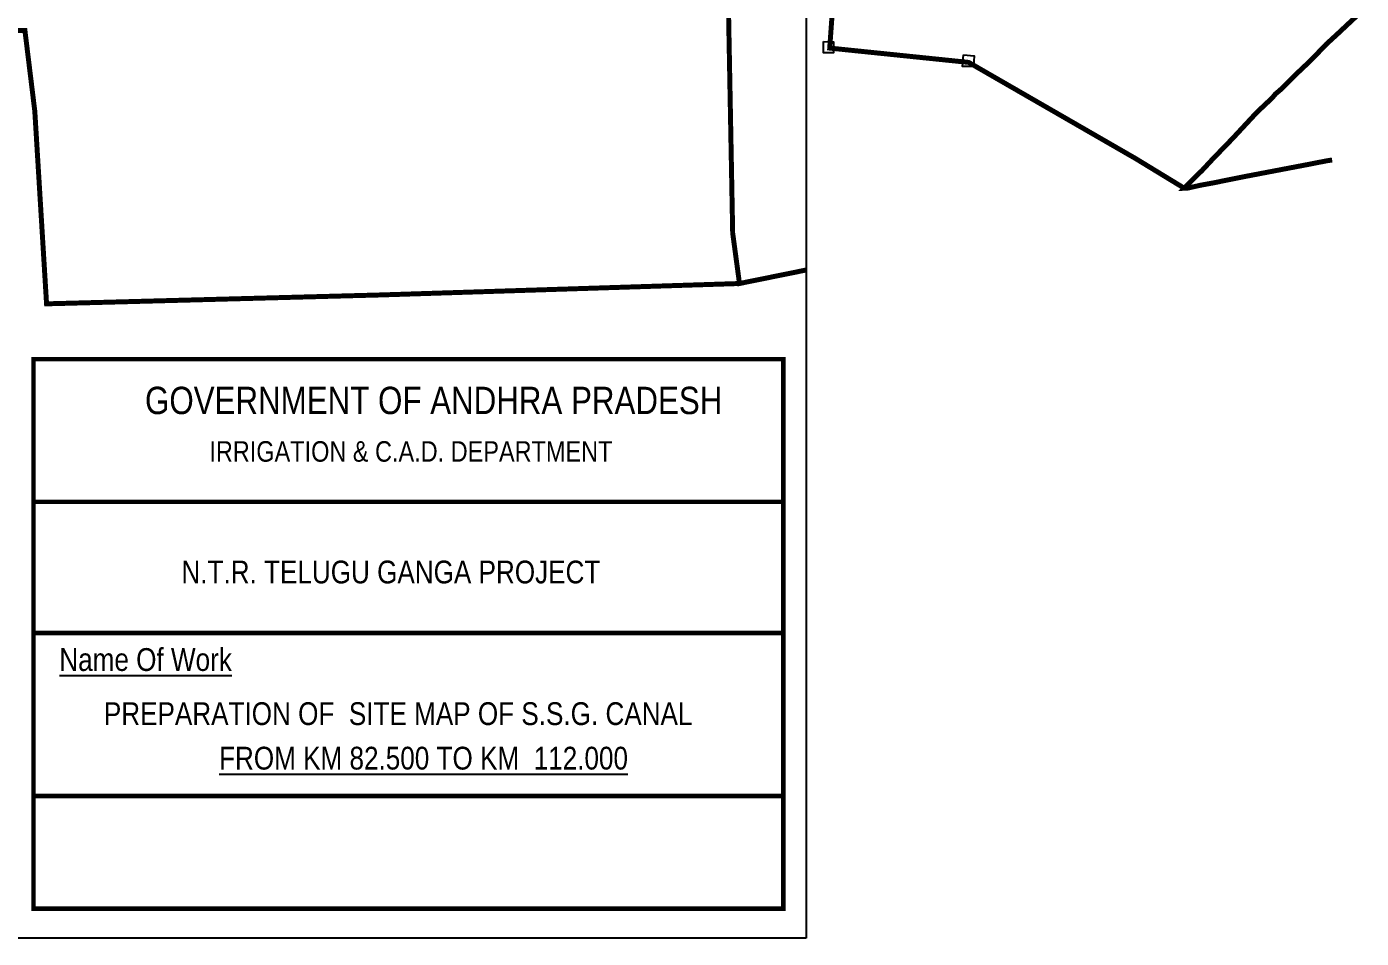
# Model space of a CAD drawing. Header units: inches. Extents: x 360616 to 379062, y 1506291 to 1520405.
# Drawn here: x 375391 to 378077, y 1507683 to 1509518 of the extents above; entities that cross this region are included whole.
import ezdxf

# ---------------------------------------------------------------- set-up
doc = ezdxf.new("R2010")
doc.units = ezdxf.units.IN
doc.header["$MEASUREMENT"] = 0
doc.linetypes.add('ACAD_ISO03W100', pattern=[30, 12, -18])
doc.linetypes.add('BORDER', pattern=[1.75, 0.5, -0.25, 0.5, -0.25, 0, -0.25])
for name, color, linetype in [('BL', 7, 'Continuous'), ('FRAME 025', 7, 'Continuous'), ('TITLEBLOCK', 7, 'Continuous'), ('ZSTU', 7, 'Continuous')]:
    doc.layers.add(name, color=color, linetype=linetype)
doc.layers.add('VILL_BOUNDARY', color=6, linetype='BORDER', lineweight=30)
doc.styles.add('ARIALN', font='ARIALN.TTF')

msp = doc.modelspace()

# ---------------------------------------------------------------- linework, layer by layer
at = {"layer": 'BL'}
for points in [[(376994.4, 1509488.1), (377015, 1509487.1), (377014.5, 1509465.4), (376994.7, 1509465.3), (376994.4, 1509488.1)], [(377276.1, 1509461), (377297.8, 1509459.3), (377296.7, 1509437.8), (377274.3, 1509437.9), (377276.1, 1509461)]]:
    msp.add_lwpolyline(points, dxfattribs=at)
at = {"layer": 'FRAME 025', "lineweight": -3, "const_width": 9.17}
msp.add_lwpolyline([(375404.5, 1508848.6), (376913.7, 1508848.6), (376913.7, 1507742.3), (375404.5, 1507742.3)], close=True, dxfattribs=at)
for points in [[(375404.5, 1508561.4), (376913.7, 1508561.4)], [(375404.5, 1508297.4), (376913.7, 1508297.4)], [(375404.5, 1507969.1), (376913.7, 1507969.1)]]:
    msp.add_lwpolyline(points, dxfattribs=at)
at = {"layer": 'VILL_BOUNDARY', "linetype": 'ACAD_ISO03W100', "lineweight": -2, "ltscale": 3, "const_width": 10}
for points in [[(377211.3, 1510341.6), (377318.2, 1510243.8), (377294.2, 1510203.8), (377264.6, 1510198.9), (377256.1, 1510166.2), (377242, 1510164.2), (377206.2, 1510112.2), (377195.3, 1510104.2), (377140.3, 1510012.3), (377099, 1510090.1), (377112.7, 1510155.6), (377059.1, 1510208.3), (377015.4, 1510249.8), (377043.2, 1509978.1), (377007.1, 1509474.8), (377286.9, 1509446), (377622.5, 1509252.6), (377720.8, 1509192.7)], [(378018.4, 1509249.6), (378007, 1509247.8), (377969.2, 1509240.4), (377838.7, 1509215.5), (377777.9, 1509203.2), (377752.7, 1509198.6), (377728.3, 1509193.1), (377720.8, 1509192.7), (377734.5, 1509207.1), (377756.6, 1509228.5), (377777.9, 1509251.4), (377817.3, 1509292.1), (377866.6, 1509345.2), (377897.5, 1509374.3), (377904.4, 1509382.6), (377913.2, 1509389.9), (377928.6, 1509404.8), (377947.1, 1509423.4), (377970, 1509445), (377986.3, 1509461.4), (378006.2, 1509482.2), (378029, 1509503.1), (378072.1, 1509543.5)]]:
    msp.add_lwpolyline(points, dxfattribs=at)
at = {"layer": 'ZSTU'}
msp.add_lwpolyline([(376959.8, 1507682.8), (360959.8, 1507682.8), (360959.8, 1519162.8), (376959.8, 1519162.8)], close=True, dxfattribs=at)
at = {"layer": 'ZSTU', "color": 3, "const_width": 10}
for points in [[(376959.8, 1509028.1), (376825.5, 1509000.9), (376811.8, 1509102.5), (376791.8, 1510169.2), (376325.1, 1510354.4), (375919.5, 1510771.8), (375365.8, 1511430.6), (375016.4, 1511754.8), (374814.2, 1511732.6)], [(376825.5, 1509000.9), (376103.9, 1508977.9), (375430.8, 1508960), (375407.1, 1509348.1), (375387.2, 1509510.5), (374110.8, 1509506.5), (373948.9, 1509473.6), (373930.2, 1507860), (371102.7, 1507759.1), (370977.9, 1508165.3), (370918.6, 1508199.8), (369965.6, 1507931.2), (369935.8, 1508710.9), (369866.1, 1509073.9), (369892.5, 1509725.6), (369864.1, 1509993.3), (369775.6, 1510064.1), (369770.6, 1510145), (369727, 1510390)]]:
    msp.add_lwpolyline(points, dxfattribs=at)

# ---------------------------------------------------------------- texts
at = {"layer": 'TITLEBLOCK', "extrusion": (0.000201441, 0.004807, 0.999988), "style": 'ARIALN'}
for s, height, p in [('GOVERNMENT OF ANDHRA PRADESH ', 55.008, (375628.9, 1508720.3, 7320.7)), ('IRRIGATION & C.A.D. DEPARTMENT', 41.256, (375758.5, 1508624.5, 7320.7)), ('N.T.R. TELUGU GANGA PROJECT', 45.84, (375702.3, 1508379.5, 7321)), ('%%UName Of Work', 45.84, (375456.5, 1508203.3, 7320.1)), ('PREPARATION OF  SITE MAP OF S.S.G. CANAL ', 45.84, (375546.2, 1508094.4, 7319.6)), ('%%UFROM KM 82.500 TO KM  112.000', 45.84, (375778, 1508004.8, 7319.2))]:
    msp.add_text(s, height=height, rotation=359.9999, dxfattribs=at).set_placement(p)

doc.saveas('drawing.dxf')
